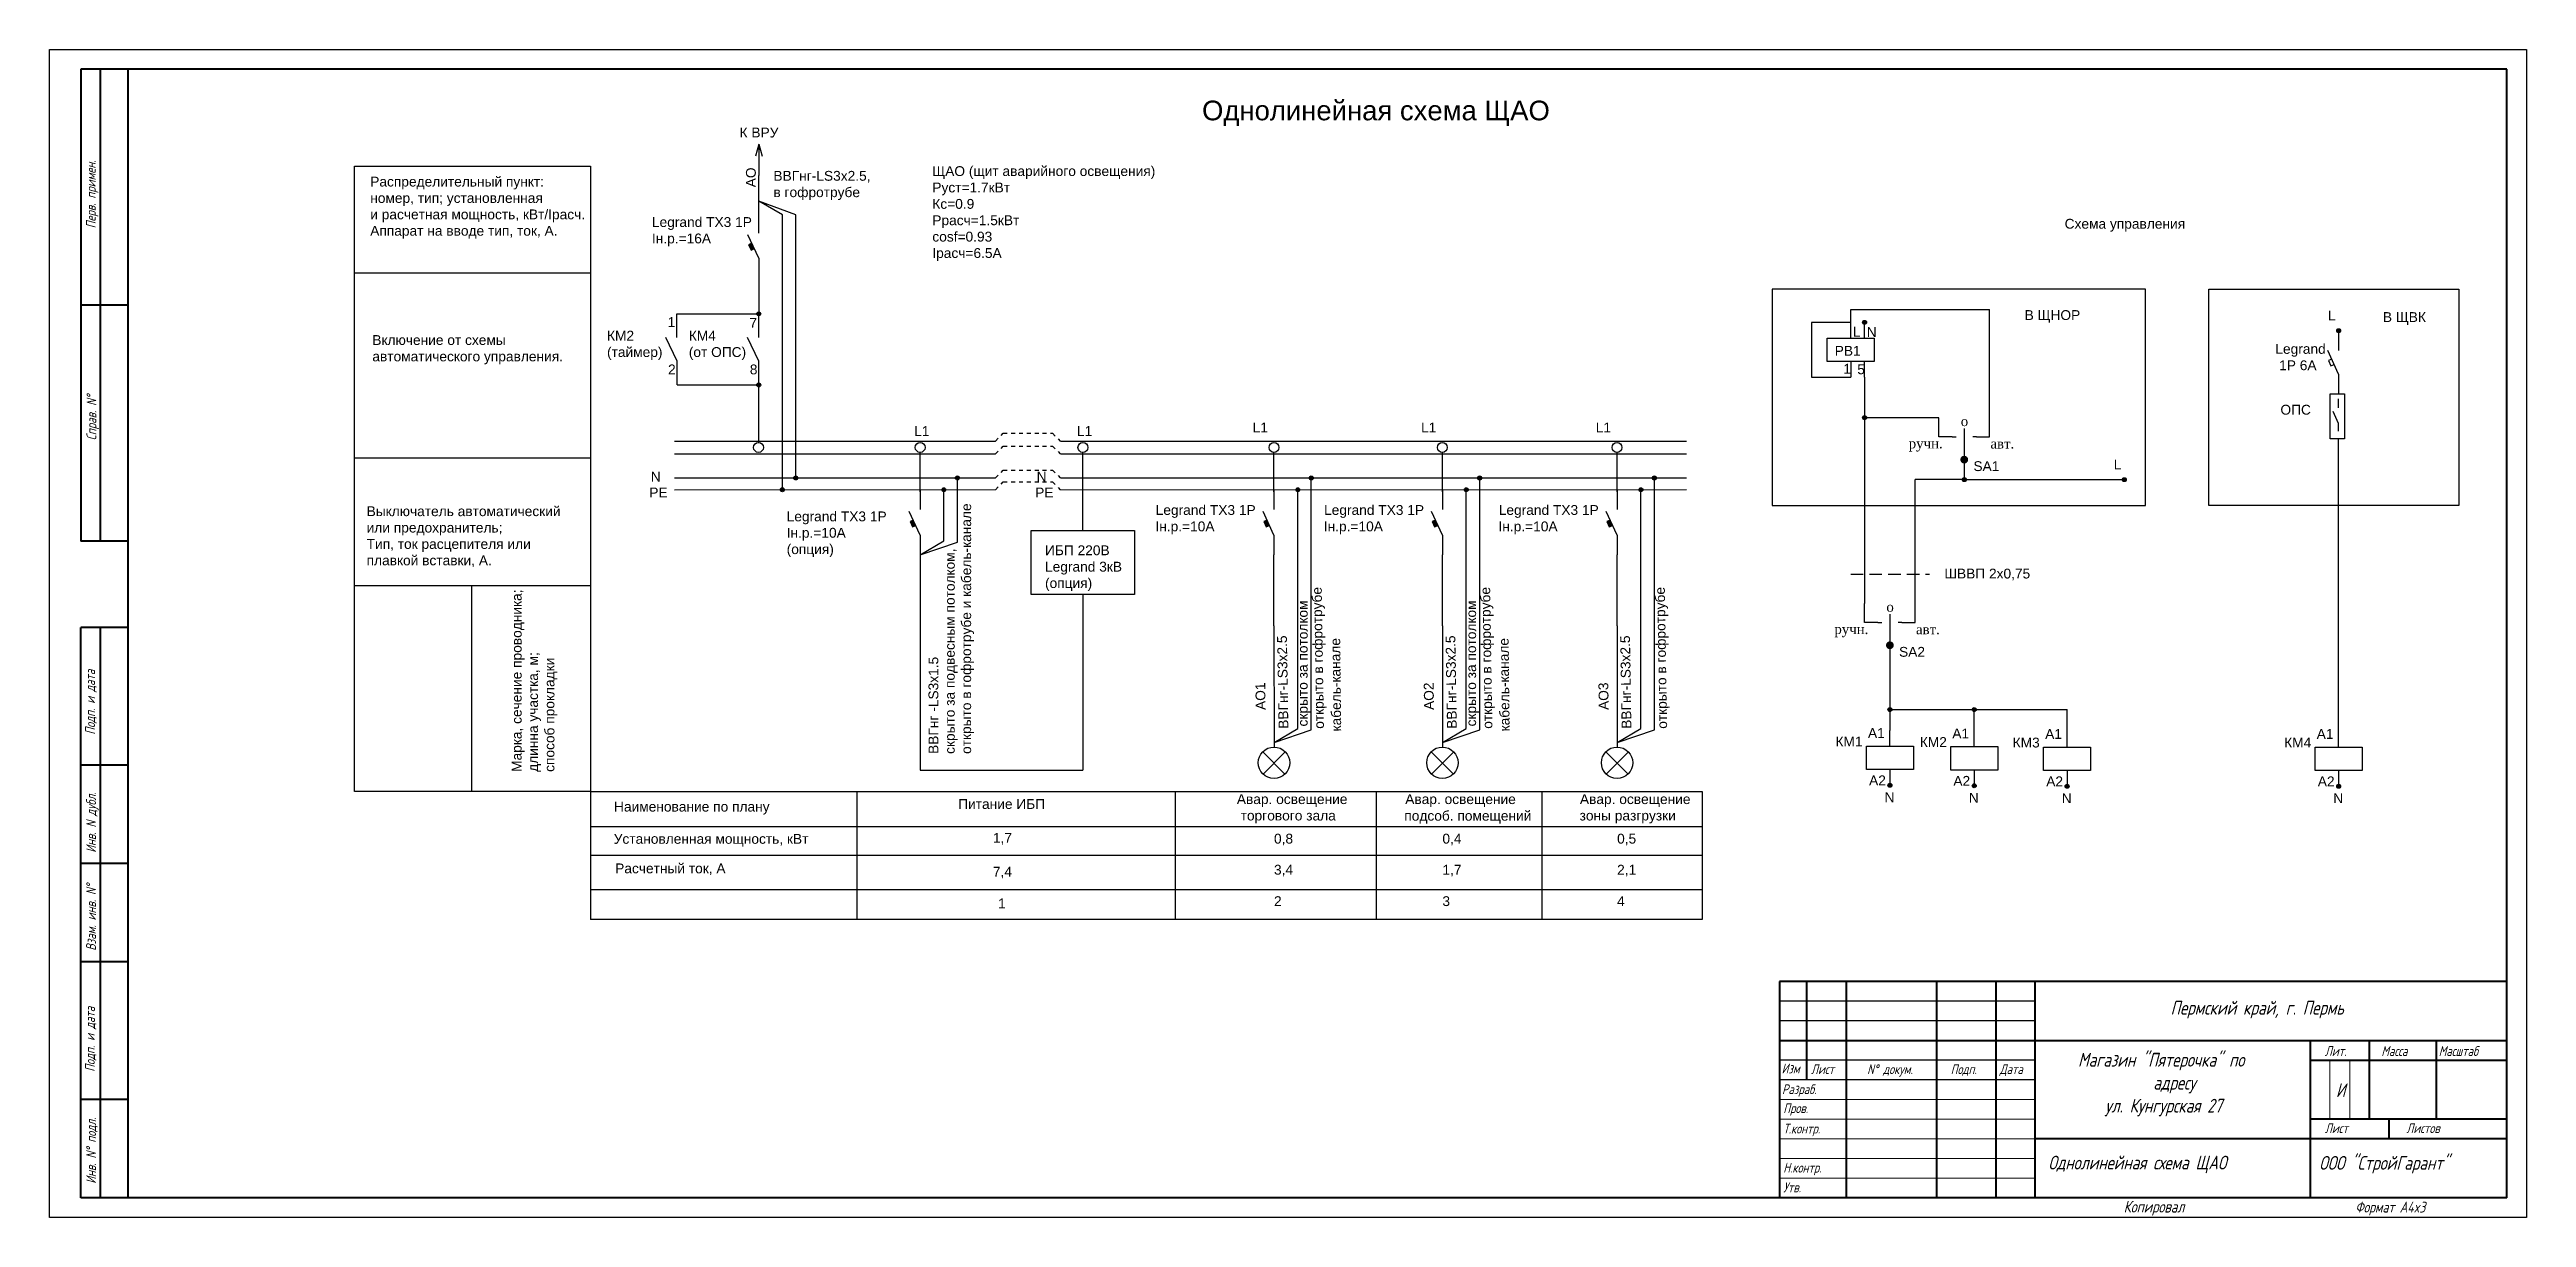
# Model space of a CAD drawing. Header units: millimetres. Extents: x 580 to 1210, y 312 to 609.
import ezdxf
from ezdxf.enums import TextEntityAlignment as Align

# ---------------------------------------------------------------- set-up
doc = ezdxf.new("R2010")
doc.units = ezdxf.units.MM
doc.linetypes.add('JIS_02_1.0', pattern=[2, 1, -1])
doc.linetypes.add('невидимая2', pattern=[4.7625, 3.175, -1.5875])
doc.layers.add('KONTUR', color=7, linetype='Continuous')
for name, color, linetype, lineweight in [('Основная', 7, 'Continuous', 40), ('текст', 7, 'Continuous', 30), ('тонкая', 7, 'Continuous', 20)]:
    doc.layers.add(name, color=color, linetype=linetype, lineweight=lineweight)
doc.styles.get("Standard").update_dxf_attribs({"font": 'arial.ttf'})
doc.styles.add('STYLE2', font='times.ttf', dxfattribs={"height": 3})
doc.styles.add('стиль1', font='romans.shx', dxfattribs={"width": 0.75, "oblique": 15, "height": 3.5})

# ---------------------------------------------------------------- blocks, each defined once
blk = doc.blocks.new('*U2')
for p, q in [((-11.38, 1.63), (70.26, 1.63)), ((-11.38, -1.63), (70.26, -1.63)), ((-11.38, -7.75), (70.26, -7.73)), ((-11.38, -10.75), (70.26, -10.73))]:
    blk.add_line(p, q)
at = {"char_height": 2.5, "attachment_point": 1}
for s, insert in [('N', (-17.4, -6.18)), ('PE', (-17.78, -10.21))]:
    blk.add_mtext_dynamic_manual_height_columns(s, width=0.9388, gutter_width=12.5, heights=[0], dxfattribs=dict(at, insert=insert))
blk = doc.blocks.new('Стрелка')
for q in [(-0.83, 4.98), (0, 0), (0.83, 4.98), (0, 8)]:
    blk.add_line((0, 8), q)
blk = doc.blocks.new('*U12')
for p, q in [((-11.38, 1.63), (147.9, 1.63)), ((-11.38, -1.63), (147.9, -1.63)), ((-11.38, -7.75), (147.9, -7.73)), ((-11.38, -10.75), (147.9, -10.73))]:
    blk.add_line(p, q)
at = {"char_height": 2.5, "attachment_point": 1}
for s, insert in [('N', (-17.4, -6.18)), ('PE', (-17.78, -10.21))]:
    blk.add_mtext_dynamic_manual_height_columns(s, width=0.9388, gutter_width=12.5, heights=[0], dxfattribs=dict(at, insert=insert))
blk = doc.blocks.new('Освещение')
h = blk.add_hatch(color=256)
h.dxf.hatch_style = 1
h.paths.add_polyline_path([(5.56, -10.75, 1), (6.56, -10.75, 1)])
h = blk.add_hatch(color=256)
h.dxf.hatch_style = 1
h.paths.add_polyline_path([(8.98, -7.75, 1), (9.98, -7.75, 1)])
h = blk.add_hatch(color=256)
h.dxf.hatch_style = 1
h.paths.add_polyline_path([(-1.74, -18.47), (-2.58, -18.86), (-1.97, -20.2), (-1.12, -19.81)])
for p, q in [((0, -11.25), (0, -1.25)), ((0, -10.76), (0, -15.76)), ((6.07, -71.5), (6.06, -11.25)), ((9.49, -71.81), (9.49, -8.25)), ((0, -22.27), (-2.75, -16.27)), ((0, -22.27), (0, -27.27)), ((0, -33.27), (0, -27.27)), ((0, -39.34), (0, -33.27)), ((0, -45.34), (0, -39.34)), ((0, -45.34), (0.01, -76.19)), ((0.01, -75), (6.07, -71.5)), ((0.01, -75), (9.49, -71.81)), ((-2.86, -77.39), (2.8, -83.05)), ((-2.78, -83.05), (2.88, -77.4))]:
    blk.add_line(p, q)
at = {"linetype": 'Continuous'}
for p, q in [((-1.72, -18.46), (-2.58, -18.86)), ((-2.58, -18.86), (-1.97, -20.2)), ((-1.97, -20.2), (-1.11, -19.81)), ((-1.97, -20.2), (-1.97, -20.2))]:
    blk.add_line(p, q, dxfattribs=at)
for centre, radius in [((0, 0), 1.25), ((6.06, -10.75), 0.5), ((9.48, -7.75), 0.5), ((0.01, -80.19), 4)]:
    blk.add_circle(centre, radius)
for tag, p in [('Подкл', (-5.42, 3.85)), ('Автомат_002', (-30.16, -21.32)), ('Автомат_001', (-30.09, -17.14)), ('Обозначение_001', (-9.72, -90.67)), ('Обозначение_002', (-9.45, -94.88)), ('ТокРасч', (0.01, -108.63)), ('Колонка', (0.01, -116.61))]:
    blk.add_attdef(tag, p, '', height=2.5)
for tag, p in [('Длина', (1.19, -43.91)), ('Маркер', (-4.63, -66.77)), ('Марка', (1.18, -71.56)), ('Способ', (10.23, -71.56))]:
    blk.add_attdef(tag, text='', height=2.5, rotation=90.93985).set_placement(p, align=Align.TOP_LEFT)
blk.add_attdef('Мощность', text='', height=2.5).set_placement((0.01, -98.22), align=Align.TOP_LEFT)
blk = doc.blocks.new('Астр-е реле')
for p, q in [((0, -4), (0, 0)), ((3.51, -4), (3.51, 0)), ((0, -9.96), (0, -13.96)), ((3.51, -13.96), (3.51, -9.96))]:
    blk.add_line(p, q)
blk.add_lwpolyline([(-5.98, -4), (5.98, -4), (5.98, -9.96), (-5.98, -9.96)], close=True)
at = {"char_height": 2.5, "attachment_point": 1}
for s, insert in [('L', (0.56, -1.14)), ('N', (4.07, -1.21)), ('1', (-1.9, -10.55)), ('5', (1.66, -10.69))]:
    blk.add_mtext_dynamic_manual_height_columns(s, width=0.9464, gutter_width=12.5, heights=[0], dxfattribs=dict(at, insert=insert))
blk.add_attdef('РВ', (-4.08, -8.48), '', height=2.5)

msp = doc.modelspace()

# ---------------------------------------------------------------- hatches: boundary and pattern name
h = msp.add_hatch(color=256)
h.dxf.hatch_style = 1
h.paths.add_polyline_path([(758.51, 559.86), (757.66, 559.47), (758.28, 558.12), (759.12, 558.51)])
h = msp.add_hatch(color=256)
h.dxf.hatch_style = 1
h.paths.add_polyline_path([(760.75, 541.92, 1), (759.75, 541.92, 1)])
h = msp.add_hatch(color=256)
h.dxf.hatch_style = 1
h.paths.add_polyline_path([(1042.01, 539.76, 1), (1041.01, 539.76, 1)])
h = msp.add_hatch(color=256)
h.dxf.hatch_style = 1
h.paths.add_polyline_path([(1162.59, 537.63, 1), (1161.59, 537.63, 1)])
h = msp.add_hatch(color=256)
h.dxf.hatch_style = 1
h.paths.add_polyline_path([(760.75, 523.85, 1), (759.75, 523.85, 1)])
h = msp.add_hatch(color=256)
h.dxf.hatch_style = 1
h.paths.add_polyline_path([(1042.01, 515.51, 1), (1041.01, 515.51, 1)])
at = {"ltscale": 0.2}
for points in [[(1065.86, 504.85, 1), (1067.86, 504.85, 1)], [(1046.95, 457.64, 1), (1048.95, 457.64, 1)]]:
    msp.add_hatch(color=0, dxfattribs=at).paths.add_polyline_path(points)
h = msp.add_hatch(color=256)
h.dxf.hatch_style = 1
h.paths.add_polyline_path([(770.17, 500.19, 1), (769.17, 500.19, 1)])
h = msp.add_hatch(color=256)
h.dxf.hatch_style = 1
h.paths.add_polyline_path([(811.28, 500.2, 1), (810.28, 500.2, 1)])
h = msp.add_hatch(color=256)
h.dxf.hatch_style = 1
h.paths.add_polyline_path([(1067.38, 499.76, 1), (1066.38, 499.76, 1)])
h = msp.add_hatch(color=256)
h.dxf.hatch_style = 1
h.paths.add_polyline_path([(1108.09, 499.76, 1), (1107.09, 499.76, 1)])
h = msp.add_hatch(color=256)
h.dxf.hatch_style = 1
h.paths.add_polyline_path([(766.76, 497.19, 1), (765.76, 497.19, 1)])
h = msp.add_hatch(color=256)
h.dxf.hatch_style = 1
h.paths.add_polyline_path([(807.83, 497.19, 1), (806.83, 497.19, 1)])
h = msp.add_hatch(color=256)
h.dxf.hatch_style = 1
h.paths.add_polyline_path([(799.56, 489.47), (798.72, 489.08), (799.33, 487.73), (800.17, 488.12)])
h = msp.add_hatch(color=256)
h.dxf.hatch_style = 1
h.paths.add_polyline_path([(1048.46, 441.28, 1), (1047.46, 441.28, 1)])
h = msp.add_hatch(color=256)
h.dxf.hatch_style = 1
h.paths.add_polyline_path([(1069.9, 441.28, 1), (1068.9, 441.28, 1)])
h = msp.add_hatch(color=256)
h.dxf.hatch_style = 1
h.paths.add_polyline_path([(1048.46, 422.02, 1), (1047.46, 422.02, 1)])
h = msp.add_hatch(color=256)
h.dxf.hatch_style = 1
h.paths.add_polyline_path([(1069.9, 421.9, 1), (1068.9, 421.9, 1)])
h = msp.add_hatch(color=256)
h.dxf.hatch_style = 1
h.paths.add_polyline_path([(1093.53, 421.77, 1), (1092.53, 421.77, 1)])
h = msp.add_hatch(color=256)
h.dxf.hatch_style = 1
h.paths.add_polyline_path([(1162.59, 421.77, 1), (1161.59, 421.77, 1)])

# ---------------------------------------------------------------- linework, layer by layer
for p, q in [((657.44, 420.44), (657.44, 579.47)), ((657.44, 579.47), (717.44, 579.47)), ((717.44, 579.47), (717.44, 420.44)), ((760.25, 562.41), (760.25, 577.08)), ((766.26, 567.08), (760.25, 570.55)), ((769.67, 567.08), (760.25, 570.55)), ((766.26, 497.19), (766.26, 567.08)), ((769.67, 500.19), (769.67, 567.08)), ((760.25, 556.05), (757.5, 562.05)), ((760.25, 556.05), (760.25, 541.92)), ((657.44, 552.39), (717.44, 552.39)), ((739.45, 535.92), (739.45, 541.92)), ((739.45, 541.92), (760.25, 541.92)), ((760.25, 535.92), (760.25, 541.92)), ((1038, 539.76), (1038, 543.03)), ((1038, 543.03), (1073.33, 543.03)), ((1073.33, 515), (1073.33, 543.03)), ((739.46, 529.85), (736.6, 535.92)), ((760.25, 529.85), (757.4, 535.92)), ((1038, 539.76), (1028, 539.76)), ((1028, 539.76), (1028, 525.81)), ((1162.09, 537.63), (1162.09, 532.63)), ((739.46, 523.85), (739.46, 529.85)), ((760.25, 523.85), (760.25, 529.85)), ((1162.09, 526.61), (1159.35, 532.61)), ((739.46, 523.85), (760.25, 523.85)), ((760.25, 509.18), (760.25, 523.85)), ((1028, 525.81), (1038, 525.81)), ((1041.51, 525.81), (1041.51, 468.3)), ((1162.09, 526.61), (1162.09, 521.61)), ((1162.09, 514.05), (1160.67, 517.09)), ((1162.09, 517.98), (1162.09, 520.35)), ((1060.43, 515.51), (1041.44, 515.51)), ((1041.44, 515.51), (1041.51, 515.51)), ((1060.43, 510.86), (1060.43, 515.51)), ((1060.43, 510.65), (1060.43, 510.86)), ((1063.81, 510.65), (1060.43, 510.65)), ((1063.81, 510.65), (1064.83, 510.65)), ((1066.88, 512.76), (1066.88, 499.76)), ((1069.95, 510.65), (1069.01, 510.65)), ((1069.95, 510.65), (1073.33, 510.65)), ((1073.33, 510.65), (1073.33, 515)), ((1162.09, 512.08), (1162.09, 514.05)), ((657.44, 505.27), (717.44, 505.27)), ((801.3, 496.69), (801.3, 506.69)), ((842.69, 486.79), (842.69, 506.69)), ((1162.09, 441.28), (1162.09, 510.14)), ((810.78, 483.85), (810.78, 499.7)), ((822.45, 499.19), (822.45, 499.19)), ((1066.88, 499.76), (1054.41, 499.76)), ((1054.41, 467.79), (1054.41, 499.76)), ((1066.88, 499.76), (1078, 499.76)), ((1078, 499.76), (1107.59, 499.76)), ((801.3, 485.67), (798.55, 491.67)), ((801.3, 497.17), (801.3, 492.17)), ((807.36, 484.17), (807.35, 496.7)), ((801.3, 485.67), (801.3, 480.67)), ((801.3, 480.67), (807.36, 484.17)), ((801.3, 480.67), (810.78, 483.86)), ((801.3, 480.67), (801.3, 425.89)), ((657.41, 472.86), (717.38, 472.86)), ((687.16, 472.77), (687.16, 420.63)), ((842.69, 470.57), (842.69, 425.89)), ((1041.51, 463.65), (1041.51, 468.3)), ((1054.41, 463.43), (1054.41, 467.79)), ((1041.51, 463.43), (1041.51, 463.65)), ((1044.9, 463.43), (1041.51, 463.43)), ((1044.9, 463.43), (1045.91, 463.43)), ((1047.96, 465.55), (1047.96, 452.55)), ((1051.03, 463.43), (1050.1, 463.43)), ((1051.03, 463.43), (1054.41, 463.43)), ((1047.96, 452.55), (1047.96, 435.98)), ((1047.96, 441.28), (1093.03, 441.28)), ((1069.4, 435.86), (1069.4, 441.28)), ((1093.03, 435.73), (1093.03, 441.28)), ((1093.03, 441.28), (1093.03, 441.28)), ((1162.09, 435.73), (1162.09, 441.28)), ((1047.96, 431.98), (1047.96, 435.98)), ((1069.4, 431.86), (1069.4, 435.86)), ((1093.03, 431.73), (1093.03, 435.73)), ((1162.09, 431.73), (1162.09, 435.73)), ((801.3, 425.89), (842.69, 425.89)), ((1047.96, 426.02), (1047.96, 422.02)), ((1069.4, 425.9), (1069.4, 421.9)), ((1093.03, 425.77), (1093.03, 421.77)), ((1162.09, 425.77), (1162.09, 421.77)), ((717.44, 420.44), (657.44, 420.44)), ((717.44, 420.44), (1000.22, 420.44)), ((717.44, 420.41), (717.44, 387.91)), ((785.19, 420.44), (785.19, 387.94)), ((785.19, 420.44), (785.19, 387.94)), ((785.19, 420.44), (785.19, 387.94)), ((866.2, 420.44), (866.2, 387.94)), ((917.31, 420.44), (917.31, 387.94)), ((959.46, 420.44), (959.46, 387.94)), ((1000.22, 420.44), (1000.22, 387.94)), ((1000.22, 411.51), (717.44, 411.51)), ((1000.22, 404.19), (717.44, 404.16)), ((1000.22, 395.44), (717.44, 395.44)), ((1000.22, 387.94), (717.44, 387.94)), ((1084.86, 367.13), (1019.86, 367.13)), ((1084.86, 362.13), (1019.86, 362.13)), ((1084.86, 352.13), (1019.86, 352.13)), ((1084.86, 347.13), (1019.86, 347.13)), ((1154.86, 317.13), (1154.86, 317.13))]:
    msp.add_line(p, q)
at = {"linetype": 'Continuous'}
for p, q in [((758.52, 559.87), (757.66, 559.47)), ((757.66, 559.47), (758.28, 558.12)), ((758.28, 558.12), (759.14, 558.52)), ((758.28, 558.12), (758.28, 558.12)), ((1160.37, 530.42), (1159.51, 530.02)), ((1159.51, 530.02), (1160.12, 528.68)), ((1160.12, 528.68), (1160.98, 529.07)), ((1160.12, 528.68), (1160.12, 528.68)), ((799.57, 489.48), (798.72, 489.08)), ((798.72, 489.08), (799.33, 487.73)), ((799.33, 487.73), (800.19, 488.13)), ((799.33, 487.73), (799.33, 487.73))]:
    msp.add_line(p, q, dxfattribs=at)
at = {"linetype": 'JIS_02_1.0'}
for p, q in [((820.45, 509.57), (822.45, 511.56)), ((822.45, 511.56), (834.96, 511.56)), ((834.96, 511.56), (836.95, 509.57)), ((820.45, 506.3), (822.45, 508.29)), ((822.45, 508.29), (834.96, 508.29)), ((834.96, 508.29), (836.95, 506.3)), ((820.45, 500.2), (822.45, 502.19)), ((820.45, 497.2), (822.45, 499.19)), ((822.45, 502.19), (834.96, 502.19)), ((822.45, 499.19), (834.96, 499.19)), ((834.96, 502.19), (836.95, 500.2)), ((834.96, 499.19), (836.95, 497.2))]:
    msp.add_line(p, q, dxfattribs=at)
at = {"linetype": 'невидимая2'}
msp.add_line((1038, 475.72), (1058, 475.72), dxfattribs=at)
for points in [[(1018, 493.22), (1113, 493.22), (1113, 548.22), (1018, 548.22)], [(1129.07, 548.22), (1192.69, 548.22), (1192.69, 493.22), (1129.07, 493.22)], [(1163.54, 521.61), (1163.54, 510.14), (1159.95, 510.14), (1159.95, 521.61)], [(829.58, 486.79), (855.8, 486.79), (855.8, 470.57), (829.58, 470.57)], [(1053.94, 426.02), (1041.98, 426.02), (1041.98, 431.98), (1053.94, 431.98)], [(1075.38, 425.9), (1063.42, 425.9), (1063.42, 431.86), (1075.38, 431.86)], [(1099.01, 425.77), (1087.05, 425.77), (1087.05, 431.73), (1099.01, 431.73)], [(1168.07, 425.77), (1156.11, 425.77), (1156.11, 431.73), (1168.07, 431.73)]]:
    msp.add_lwpolyline(points, close=True)
for centre, radius in [((760.25, 541.92), 0.5), ((1041.51, 539.76), 0.5), ((1162.09, 537.63), 0.5), ((760.25, 523.85), 0.5), ((1041.51, 515.51), 0.5), ((760.19, 507.94), 1.25), ((801.3, 507.94), 1.25), ((842.69, 507.94), 1.25), ((769.67, 500.19), 0.5), ((810.78, 500.2), 0.5), ((1066.88, 499.76), 0.5), ((1107.59, 499.76), 0.5), ((766.26, 497.19), 0.5), ((807.33, 497.19), 0.5), ((1047.96, 441.28), 0.5), ((1069.4, 441.28), 0.5), ((1047.96, 422.02), 0.5), ((1069.4, 421.9), 0.5), ((1093.03, 421.77), 0.5), ((1162.09, 421.77), 0.5)]:
    msp.add_circle(centre, radius)
at = {"layer": 'KONTUR'}
for p, q in [((579.86, 312.13), (579.86, 609.13)), ((579.86, 609.13), (1209.86, 609.13)), ((1209.86, 609.13), (1209.86, 312.13)), ((1209.86, 312.13), (579.86, 312.13))]:
    msp.add_line(p, q, dxfattribs=at)
at = {"layer": 'Основная'}
for p, q in [((587.86, 604.13), (587.86, 484.13)), ((1204.86, 604.13), (587.86, 604.13)), ((592.86, 484.13), (592.86, 604.13)), ((599.86, 357.13), (599.86, 604.13)), ((1204.86, 317.13), (1204.86, 604.13)), ((599.86, 544.13), (587.86, 544.13)), ((599.86, 484.13), (587.86, 484.13)), ((587.86, 317.13), (587.86, 462.13)), ((599.86, 462.13), (587.86, 462.13)), ((592.86, 317.13), (592.86, 462.13)), ((599.86, 427.13), (587.86, 427.13)), ((599.86, 402.13), (587.86, 402.13)), ((599.86, 377.13), (587.86, 377.13)), ((1019.86, 372.13), (1019.86, 317.13)), ((1204.86, 372.13), (1019.86, 372.13)), ((1026.86, 347.13), (1026.86, 372.13)), ((1036.86, 372.13), (1036.86, 317.13)), ((1059.86, 317.13), (1059.86, 372.13)), ((1074.86, 372.13), (1074.86, 317.13)), ((1084.86, 372.13), (1084.86, 317.13)), ((599.86, 317.13), (599.86, 357.13)), ((1019.86, 357.13), (1204.86, 357.13)), ((1154.86, 357.13), (1154.86, 317.13)), ((1169.86, 357.13), (1169.86, 337.13)), ((1186.86, 357.13), (1186.86, 337.13)), ((1154.86, 352.13), (1204.86, 352.13)), ((599.86, 342.13), (587.86, 342.13)), ((1204.86, 337.13), (1154.86, 337.13)), ((1174.86, 337.13), (1174.86, 332.13)), ((1204.86, 332.13), (1084.86, 332.13)), ((1204.86, 317.13), (587.86, 317.13))]:
    msp.add_line(p, q, dxfattribs=at)
at = {"layer": 'тонкая'}
for p, q in [((1159.85, 351.92), (1159.85, 337.13)), ((1164.93, 351.92), (1164.93, 337.13)), ((1019.86, 342.13), (1084.86, 342.13)), ((1084.86, 337.13), (1019.86, 337.13)), ((1084.86, 332.13), (1019.86, 332.13))]:
    msp.add_line(p, q, dxfattribs=at)
for points in [[(1019.86, 327.13), (1084.86, 327.13)], [(1019.86, 322.13), (1084.86, 322.13)]]:
    msp.add_lwpolyline(points, dxfattribs=at)

# ---------------------------------------------------------------- block references
for name, p in [('Стрелка', (760.25, 577.08)), ('*U2', (750.19, 507.94)), ('*U12', (848.34, 507.94))]:
    msp.add_blockref(name, p)
msp.add_blockref('Астр-е реле', (1038, 539.76)).add_auto_attribs({'РВ': 'РВ1'})
ref = msp.add_blockref('Освещение', (891.3, 507.94))
ref.add_attrib('Подкл', 'L1', (885.88, 511.78), dxfattribs={"height": 2.5})
ref.add_attrib('Автомат_001', 'Legrand TX3 1P', (861.21, 490.79), dxfattribs={"height": 2.5})
ref.add_attrib('Маркер', 'АО1', dxfattribs={"height": 2.5, "rotation": 90.93985}).set_placement((886.67, 441.16), align=Align.TOP_LEFT)
ref.add_attrib('Марка', 'ВВГнг-LS3x2.5', dxfattribs={"height": 2.5, "rotation": 90.93985}).set_placement((892.47, 436.38), align=Align.TOP_LEFT)
ref.add_attrib('Способ', 'открыто в гофротрубе', dxfattribs={"height": 2.5, "rotation": 90.93985}).set_placement((901.52, 436.38), align=Align.TOP_LEFT)
ref.add_attrib('Обозначение_001', 'Авар. освещение', (881.85, 417.26), dxfattribs={"height": 2.5})
ref.add_attrib('Мощность', '0,8', dxfattribs={"height": 2.5}).set_placement((891.3, 409.71), align=Align.TOP_LEFT)
ref.add_attrib('ТокРасч', '3,4', (891.3, 399.31), dxfattribs={"height": 2.5})
ref.add_attrib('Колонка', '2', (891.3, 391.32), dxfattribs={"height": 2.5})
ref.add_attrib('Автомат_002', 'Iн.р.=10А', (861.14, 486.62), dxfattribs={"height": 2.5})
ref.add_attrib('Обозначение_002', ' торгового зала', (881.85, 413.09), dxfattribs={"height": 2.5})
ref = msp.add_blockref('Освещение', (934.13, 507.94))
ref.add_attrib('Подкл', 'L1', (928.71, 511.78), dxfattribs={"height": 2.5})
ref.add_attrib('Автомат_001', 'Legrand TX3 1P', (904.04, 490.79), dxfattribs={"height": 2.5})
ref.add_attrib('Маркер', 'АО2', dxfattribs={"height": 2.5, "rotation": 90.93985}).set_placement((929.5, 441.16), align=Align.TOP_LEFT)
ref.add_attrib('Марка', 'ВВГнг-LS3x2.5', dxfattribs={"height": 2.5, "rotation": 90.93985}).set_placement((935.31, 436.38), align=Align.TOP_LEFT)
ref.add_attrib('Способ', 'открыто в гофротрубе', dxfattribs={"height": 2.5, "rotation": 90.93985}).set_placement((944.36, 436.38), align=Align.TOP_LEFT)
ref.add_attrib('Обозначение_001', 'Авар. освещение', (924.68, 417.26), dxfattribs={"height": 2.5})
ref.add_attrib('Мощность', '0,4', dxfattribs={"height": 2.5}).set_placement((934.14, 409.71), align=Align.TOP_LEFT)
ref.add_attrib('ТокРасч', '1,7', (934.14, 399.31), dxfattribs={"height": 2.5})
ref.add_attrib('Колонка', '3', (934.14, 391.32), dxfattribs={"height": 2.5})
ref.add_attrib('Автомат_002', 'Iн.р.=10А', (903.97, 486.62), dxfattribs={"height": 2.5})
ref.add_attrib('Обозначение_002', 'подсоб. помещений', (924.45, 413.03), dxfattribs={"height": 2.5})
ref = msp.add_blockref('Освещение', (978.56, 507.94))
ref.add_attrib('Подкл', 'L1', (973.14, 511.78), dxfattribs={"height": 2.5})
ref.add_attrib('Автомат_001', 'Legrand TX3 1P', (948.47, 490.79), dxfattribs={"height": 2.5})
ref.add_attrib('Маркер', 'АО3', dxfattribs={"height": 2.5, "rotation": 90.93985}).set_placement((973.93, 441.16), align=Align.TOP_LEFT)
ref.add_attrib('Марка', 'ВВГнг-LS3x2.5', dxfattribs={"height": 2.5, "rotation": 90.93985}).set_placement((979.73, 436.38), align=Align.TOP_LEFT)
ref.add_attrib('Способ', 'открыто в гофротрубе', dxfattribs={"height": 2.5, "rotation": 90.93985}).set_placement((988.79, 436.38), align=Align.TOP_LEFT)
ref.add_attrib('Обозначение_001', 'Авар. освещение', (969.11, 417.26), dxfattribs={"height": 2.5})
ref.add_attrib('Мощность', '0,5', dxfattribs={"height": 2.5}).set_placement((978.57, 409.71), align=Align.TOP_LEFT)
ref.add_attrib('ТокРасч', '2,1', (978.57, 399.31), dxfattribs={"height": 2.5})
ref.add_attrib('Колонка', '4', (978.57, 391.32), dxfattribs={"height": 2.5})
ref.add_attrib('Автомат_002', 'Iн.р.=10А', (948.4, 486.62), dxfattribs={"height": 2.5})
ref.add_attrib('Обозначение_002', 'зоны разгрузки', (969.03, 413.09), dxfattribs={"height": 2.5})

# ---------------------------------------------------------------- texts
at = {"style": 'STYLE2'}
for s, p in [('о', (1065.98, 513.37)), ('ручн.', (1052.75, 507.72)), ('авт.', (1073.52, 507.67)), ('о', (1047.06, 466.16)), ('ручн.', (1033.84, 460.5)), ('авт.', (1054.6, 460.45))]:
    msp.add_text(s, height=2.5, dxfattribs=at).set_placement(p)
at = {"attachment_point": 1}
for s, width, insert, char_height in [('Однолинейная схема ЩАО', 106.257, (873, 596.14), 5), ('К ВРУ', 15.8143, (755.37, 589.28), 2.5), ('ЩАО (щит аварийного освещения)\\PPуст=1.7кВт\\PКс=0.9\\PРрасч=1.5кВт\\Pcosf=0.93\\PIрасч=6.5A', 68.0665, (804.4, 579.47), 2.5), ('Распределительный пункт:\\Pномер, тип; установленная\\Pи расчетная мощность, кВт/Iрасч. Аппарат на вводе тип, ток, А.', 55.2331, (661.43, 576.8), 2.5), ('ВВГнг-LS3x2.5,\\Pв гофротрубе', 33.8081, (763.98, 578.27), 2.5), ('Legrand TX3 1P\\PIн.р.=16А', 27.1918, (733.08, 566.51), 2.5), ('Схема управления', 36.809, (1092.4, 566.08), 2.5), ('В ЩНОР', 22.5313, (1082.23, 542.86), 2.5), ('L', 3.6653, (1159.39, 542.73), 2.5), ('В ЩВК', 14.5006, (1173.35, 542.35), 2.5), ('Включение от схемы автоматического управления.', 52.1128, (661.97, 536.51), 2.5), ('КМ2\\P(таймер)', 15.9898, (721.66, 537.62), 2.5), ('1', 1.2889, (737.06, 541.08), 2.5), ('КМ4\\P(от ОПС)', 15.9898, (742.46, 537.62), 2.5), ('7', 1.2889, (757.88, 540.88), 2.5), ('2', 1.2889, (737.18, 529.04), 2.5), ('8', 1.2889, (757.98, 529.04), 2.5), ('L1', 2.3157, (799.78, 513.37), 2.5), ('L1', 2.3157, (841.18, 513.37), 2.5), ('SA1', 3.6653, (1069.2, 504.44), 2.5), ('L', 3.6653, (1104.89, 504.86), 2.5), ('Выключатель автоматический\\Pили предохранитель;\\PТип, ток расцепителя или\\Pплавкой вставки, А.', 49.8574, (660.52, 492.98), 2.5), ('Legrand TX3 1Р\\PIн.р.=10А\\P(опция)', 26.6769, (767.35, 491.66), 2.5), ('ИБП 220В\\PLegrand 3кВ\\P(опция)', 20.5204, (833.06, 483.04), 2.5), ('ШВВП 2х0,75', 23.3727, (1061.82, 477.12), 2.5), ('SA2', 3.6653, (1050.28, 457.22), 2.5), ('А1', 3.6653, (1042.38, 436.58), 2.5), ('А1', 3.6653, (1063.83, 436.46), 2.5), ('А1', 3.6653, (1087.45, 436.33), 2.5), ('А1', 3.6653, (1156.51, 436.33), 2.5), ('КМ1', 5.3894, (1034.11, 434.4), 2.5), ('КМ2', 5.3894, (1055.56, 434.28), 2.5), ('КМ3', 5.3894, (1079.18, 434.15), 2.5), ('КМ4', 5.3894, (1148.24, 434.15), 2.5), ('А2', 3.6653, (1042.66, 424.53), 2.5), ('А2', 3.6653, (1064.1, 424.41), 2.5), ('А2', 3.6653, (1087.72, 424.28), 2.5), ('А2', 3.6653, (1156.79, 424.28), 2.5), ('Наименование по плану', 47.5, (723.44, 417.85), 2.5), ('Питание ИБП', 27.2468, (810.98, 418.52), 2.5), ('N', 3.6653, (1046.59, 420.24), 2.5), ('N', 3.6653, (1068.03, 420.11), 2.5), ('N', 3.6653, (1091.66, 419.99), 2.5), ('N', 3.6653, (1160.72, 419.99), 2.5), ('Установленная мощность, кВт', 50, (723.36, 409.66), 2.5), ('1,7', 5.5892, (819.81, 409.91), 2.5), ('Расчетный ток, А', 50, (723.73, 402.15), 2.5), ('7,4', 6.3456, (819.8, 401.3), 2.5), ('1', 5.1242, (821.13, 393.25), 2.5)]:
    msp.add_mtext_dynamic_manual_height_columns(s, width=width, gutter_width=12.5, heights=[0], dxfattribs=dict(at, insert=insert, char_height=char_height))
at = {"char_height": 2.5, "attachment_point": 1}
for s, width, insert, rotation in [('АО', 5.5766, (757, 574.1), 90), ('ВВГнг -LS3x1.5\\Pскрыто за подвесным потолком,\\Pоткрыто в гофротрубе и кабель-канале', 73.5279, (803.43, 430.01), 90), ('Марка, сечение проводника;\\Pдлинна участка, м; \\Pспособ прокладки', 46.8328, (697.44, 425.44), 90), ('скрыто за потолком', 32.8768, (897.36, 436.99), 90), ('скрыто за потолком', 32.8768, (940.2, 437), 90), ('кабель-канале', 2.5, (905.89, 435.71), 90.61513), ('кабель-канале', 2.5, (948.73, 435.72), 90.61513)]:
    msp.add_mtext_dynamic_manual_height_columns(s, width=width, gutter_width=12.5, heights=[0], dxfattribs=dict(at, insert=insert, rotation=rotation))
at = {"linetype": 'JIS_02_1.0', "char_height": 2.5, "attachment_point": 1}
for s, width, insert in [('Legrand\\P 1P 6А', 13.8942, (1145.99, 534.26)), ('ОПС', 9.1181, (1147.29, 518.79))]:
    msp.add_mtext_dynamic_manual_height_columns(s, width=width, gutter_width=12.5, heights=[0], dxfattribs=dict(at, insert=insert))
at = {"char_height": 3.5, "attachment_point": 1, "style": 'стиль1'}
for s, width, insert in [('Пермский край, г. Пермь', 63.7416, (1119.34, 367.21)), ('\\pi5.0065;Магазин "Пятерочка" по\\P\\pi24.136;адресу \\P\\pi11.913;ул. Кунгурская 27', 61.388, (1090.8, 353.98)), ('И', 3.5309, (1161.4, 346.25)), ('Однолинейная схема ЩАО', 65.7745, (1088.25, 327.83)), ('ООО "СтройГарант"', 46.337, (1157.15, 327.76))]:
    msp.add_mtext_dynamic_manual_height_columns(s, width=width, gutter_width=12.5, heights=[0], dxfattribs=dict(at, insert=insert))
at = {"layer": 'текст', "style": 'стиль1', "oblique": 15, "width": 0.75}
for s, p in [('Перв. примен.', (591.62, 563.65)), ('Справ. N%%d', (591.77, 509.76)), ('Подп. и дата', (591.44, 434.9)), ('Инв. N дубл.', (591.68, 404.88)), ('Взам. инв. N%%d', (591.68, 379.95)), ('Подп. и дата', (591.39, 349.17)), ('Инв. N%%d подл.', (591.68, 320.7))]:
    msp.add_text(s, height=2.5, rotation=90, dxfattribs=at).set_placement(p)
for s, height, p in [('Лит.', 2.5, (1158.58, 353.2)), ('Масса', 2.5, (1172.96, 353.2)), ('Масштаб', 2.5, (1187.55, 353.2)), ('Изм', 2.5, (1020.41, 348.74)), ('Лист', 2.5, (1027.88, 348.59)), ('N%%d докум. ', 2.5, (1042.17, 348.59)), ('Подп.', 2.5, (1063.42, 348.59)), ('Дата', 2.5, (1075.87, 348.59)), ('Разраб.', 2.5, (1020.52, 343.49)), ('Пров.', 2.5, (1020.83, 338.66)), ('Т.контр.', 2.5, (1020.83, 333.47)), ('Лист', 2.5, (1158.58, 333.58)), ('Листов', 2.5, (1179.31, 333.58)), ('Н.контр.', 2.5, (1020.83, 323.54)), ('Утв.', 2.5, (1020.83, 318.53)), ('Копировал', 3, (1107.4, 313.38)), ('Формат А4x3', 2.75, (1166.33, 313.38))]:
    msp.add_text(s, height=height, dxfattribs=at).set_placement(p)

doc.saveas('drawing.dxf')
